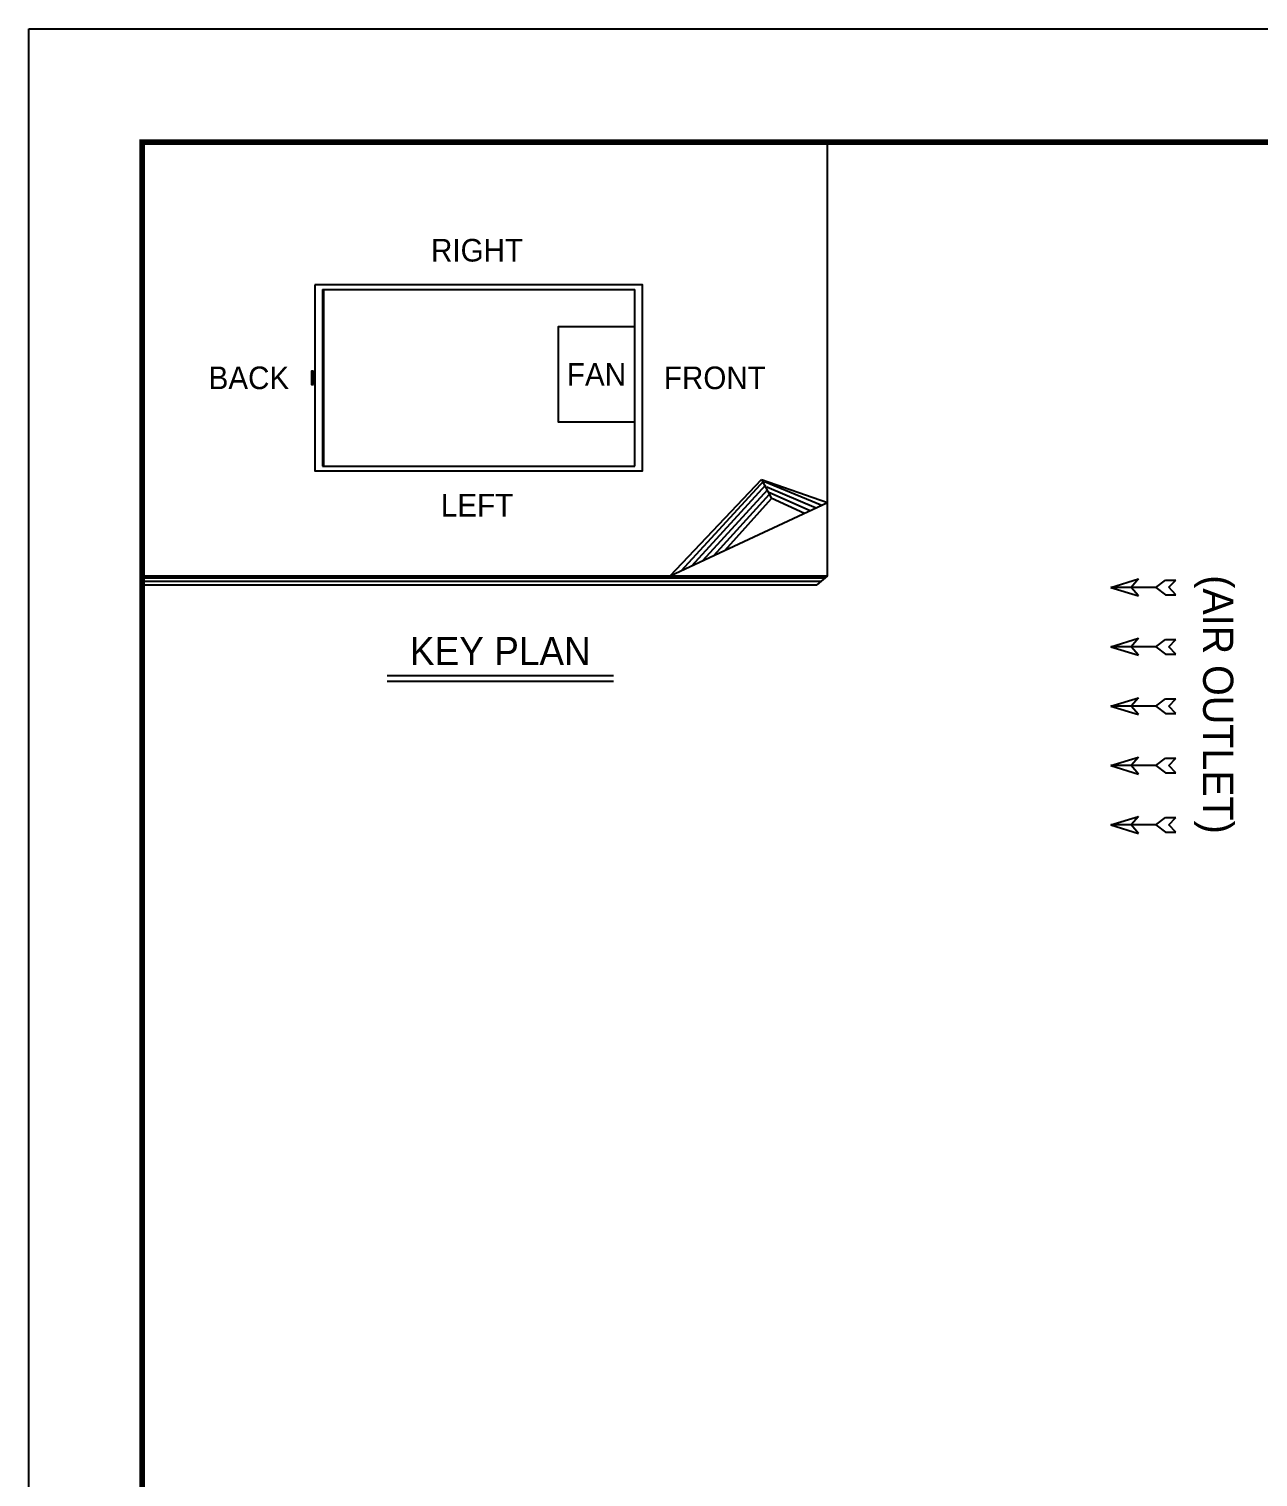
# Model space of a CAD drawing. Header units: millimetres. Extents: x -662982 to 31426, y -140792 to 22681.
# Drawn here: x 2019 to 9630, y 13718 to 22681 of the extents above; entities that cross this region are included whole.
import ezdxf
from ezdxf.enums import TextEntityAlignment as Align

# ---------------------------------------------------------------- set-up
doc = ezdxf.new("R2010")
doc.units = ezdxf.units.MM
for name, color, linetype in [('냉각탑', 4, 'Continuous'), ('냉각탑_box', 1, 'Continuous'), ('냉각탑_dim', 1, 'Continuous'), ('냉각탑_form', 1, 'Continuous'), ('냉각탑_text', 3, 'Continuous')]:
    doc.layers.add(name, color=color, linetype=linetype)
doc.styles.add('돋움', font='Dotum.ttf')

# ---------------------------------------------------------------- blocks, each defined once
blk = doc.blocks.new('화살표 IN OUT')
at = {"layer": '냉각탑_dim'}
for p, q in [((-322.7, 43), (-383.9, 43)), ((-343.1, 0.5), (-383.9, 43)), ((-383.9, -43), (-343.1, 0.5)), ((-266.4, 0), (-322.7, 43)), ((-266.4, 0), (-322.7, -43)), ((-266.4, 0), (0, 0)), ((-163.5, 50), (-121.5, 0)), ((0, 0), (-163.5, 50)), ((-163.5, -50), (-121.5, 0)), ((0, 0), (-163.5, -50)), ((-322.7, -43), (-383.9, -43))]:
    blk.add_line(p, q, dxfattribs=at)

msp = doc.modelspace()

# ---------------------------------------------------------------- linework, layer by layer
at = {"layer": 'Defpoints'}
msp.add_lwpolyline([(2019.2, 22681.2), (31426.4, 22681.2), (31426.4, 1886.1), (2019.2, 1886.1)], close=True, dxfattribs=at)
at = {"layer": '냉각탑', "ltscale": 30}
for p, q in [((3836.1, 21067.9), (3836.1, 19975.5)), ((3836.1, 21067.9), (5770.9, 21067.9)), ((3845.3, 19975.5), (3845.3, 21067.9)), ((5770.9, 19975.5), (5770.9, 21067.9)), ((3836.1, 19975.5), (5770.9, 19975.5))]:
    msp.add_line(p, q, dxfattribs=at)
msp.add_lwpolyline([(3790, 21097.9), (3790, 19945.6), (5818.1, 19945.6), (5818.1, 21097.9)], close=True, dxfattribs=at)
for points in [[(5770.9, 20836.4), (5296.9, 20836.4), (5296.5, 20249.9), (5770.9, 20249.9)], [(3781.2, 20562.5), (3769.6, 20562.5), (3769.6, 20480.9), (3781.2, 20480.9)], [(3775.4, 20562.5), (3775.4, 20480.9)], [(3781.2, 20480.9), (3781.2, 20562.5)]]:
    msp.add_lwpolyline(points, dxfattribs=at)
at = {"layer": '냉각탑_box'}
for p, q in [((6964.2, 19295.8), (6964.2, 21981)), ((5990, 19295.8), (6555.4, 19893.4)), ((6057.5, 19327.4), (6571.9, 19886.6)), ((6125.1, 19359), (6583.1, 19858.6)), ((6192.7, 19390.5), (6594.4, 19830.6)), ((6555.4, 19893.4), (6964.2, 19751)), ((6555.4, 19893.4), (6616.8, 19774.6)), ((6574.2, 19880.9), (6928.6, 19734.4)), ((6587.7, 19847.1), (6893.1, 19717.8)), ((6601.2, 19813.4), (6857.5, 19701.2)), ((5990, 19295.8), (6964.2, 19751)), ((6260.3, 19422.1), (6605.6, 19802.6)), ((6327.9, 19453.7), (6616.8, 19774.6)), ((6614.8, 19779.7), (6822, 19684.5)), ((2719.4, 19295.8), (6964.2, 19295.8)), ((2719.4, 19284.1), (6950.1, 19284.1)), ((6964.2, 19295.8), (6898.2, 19241.2)), ((2719.4, 19262.7), (6924.1, 19262.7)), ((2719.4, 19241.2), (6898.2, 19241.2)), ((4238.4, 18679.3), (5638.4, 18679.3)), ((4238.4, 18644.3), (5638.4, 18644.3))]:
    msp.add_line(p, q, dxfattribs=at)
at = {"layer": '냉각탑_form', "const_width": 35}
msp.add_lwpolyline([(2719.4, 21981), (2719.4, 2586.2), (30726.2, 2586.2), (30726.2, 21981)], close=True, dxfattribs=at)

# ---------------------------------------------------------------- block references
at = {"layer": '냉각탑_dim', "xscale": -1.04999997375291, "yscale": 1.04999997374806, "zscale": 1.04999997375}
for p in [(8717.9, 19224.5), (8717.9, 18857), (8717.9, 18489.5), (8717.9, 18122), (8717.9, 17754.5)]:
    msp.add_blockref('화살표 IN OUT', p, dxfattribs=at)

# ---------------------------------------------------------------- texts
at = {"layer": '냉각탑_text', "style": '돋움'}
for s, height, p in [('RIGHT', 140, (4794, 21311.5)), ('BACK', 140, (3381.3, 20521.7)), ('FAN', 140, (5533.7, 20543.1)), ('FRONT', 140, (6266.7, 20521.7)), ('LEFT', 140, (4794, 19732.7)), ('KEY PLAN', 175, (4938.4, 18831))]:
    msp.add_text(s, height=height, dxfattribs=at).set_placement(p, align=Align.MIDDLE_CENTER)
msp.add_text('(AIR OUTLET)', height=186.667, rotation=270, dxfattribs=at).set_placement((9383.8, 18499.5), align=Align.MIDDLE_CENTER)

doc.saveas('drawing.dxf')
